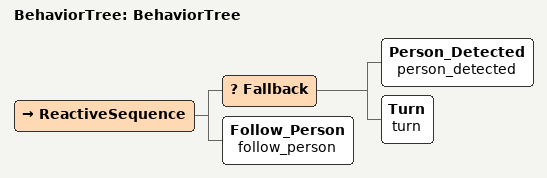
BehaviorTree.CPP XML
<?xml version="1.0"?>
<root main_tree_to_execute="BehaviorTree">
    <BehaviorTree ID="BehaviorTree">
        <ReactiveSequence>
            <Fallback>
                <Person_Detected name="person_detected"/>
                <Turn name="turn"/>
            </Fallback>
            <Follow_Person name="follow_person"/>
        </ReactiveSequence>
    </BehaviorTree>
</root>
